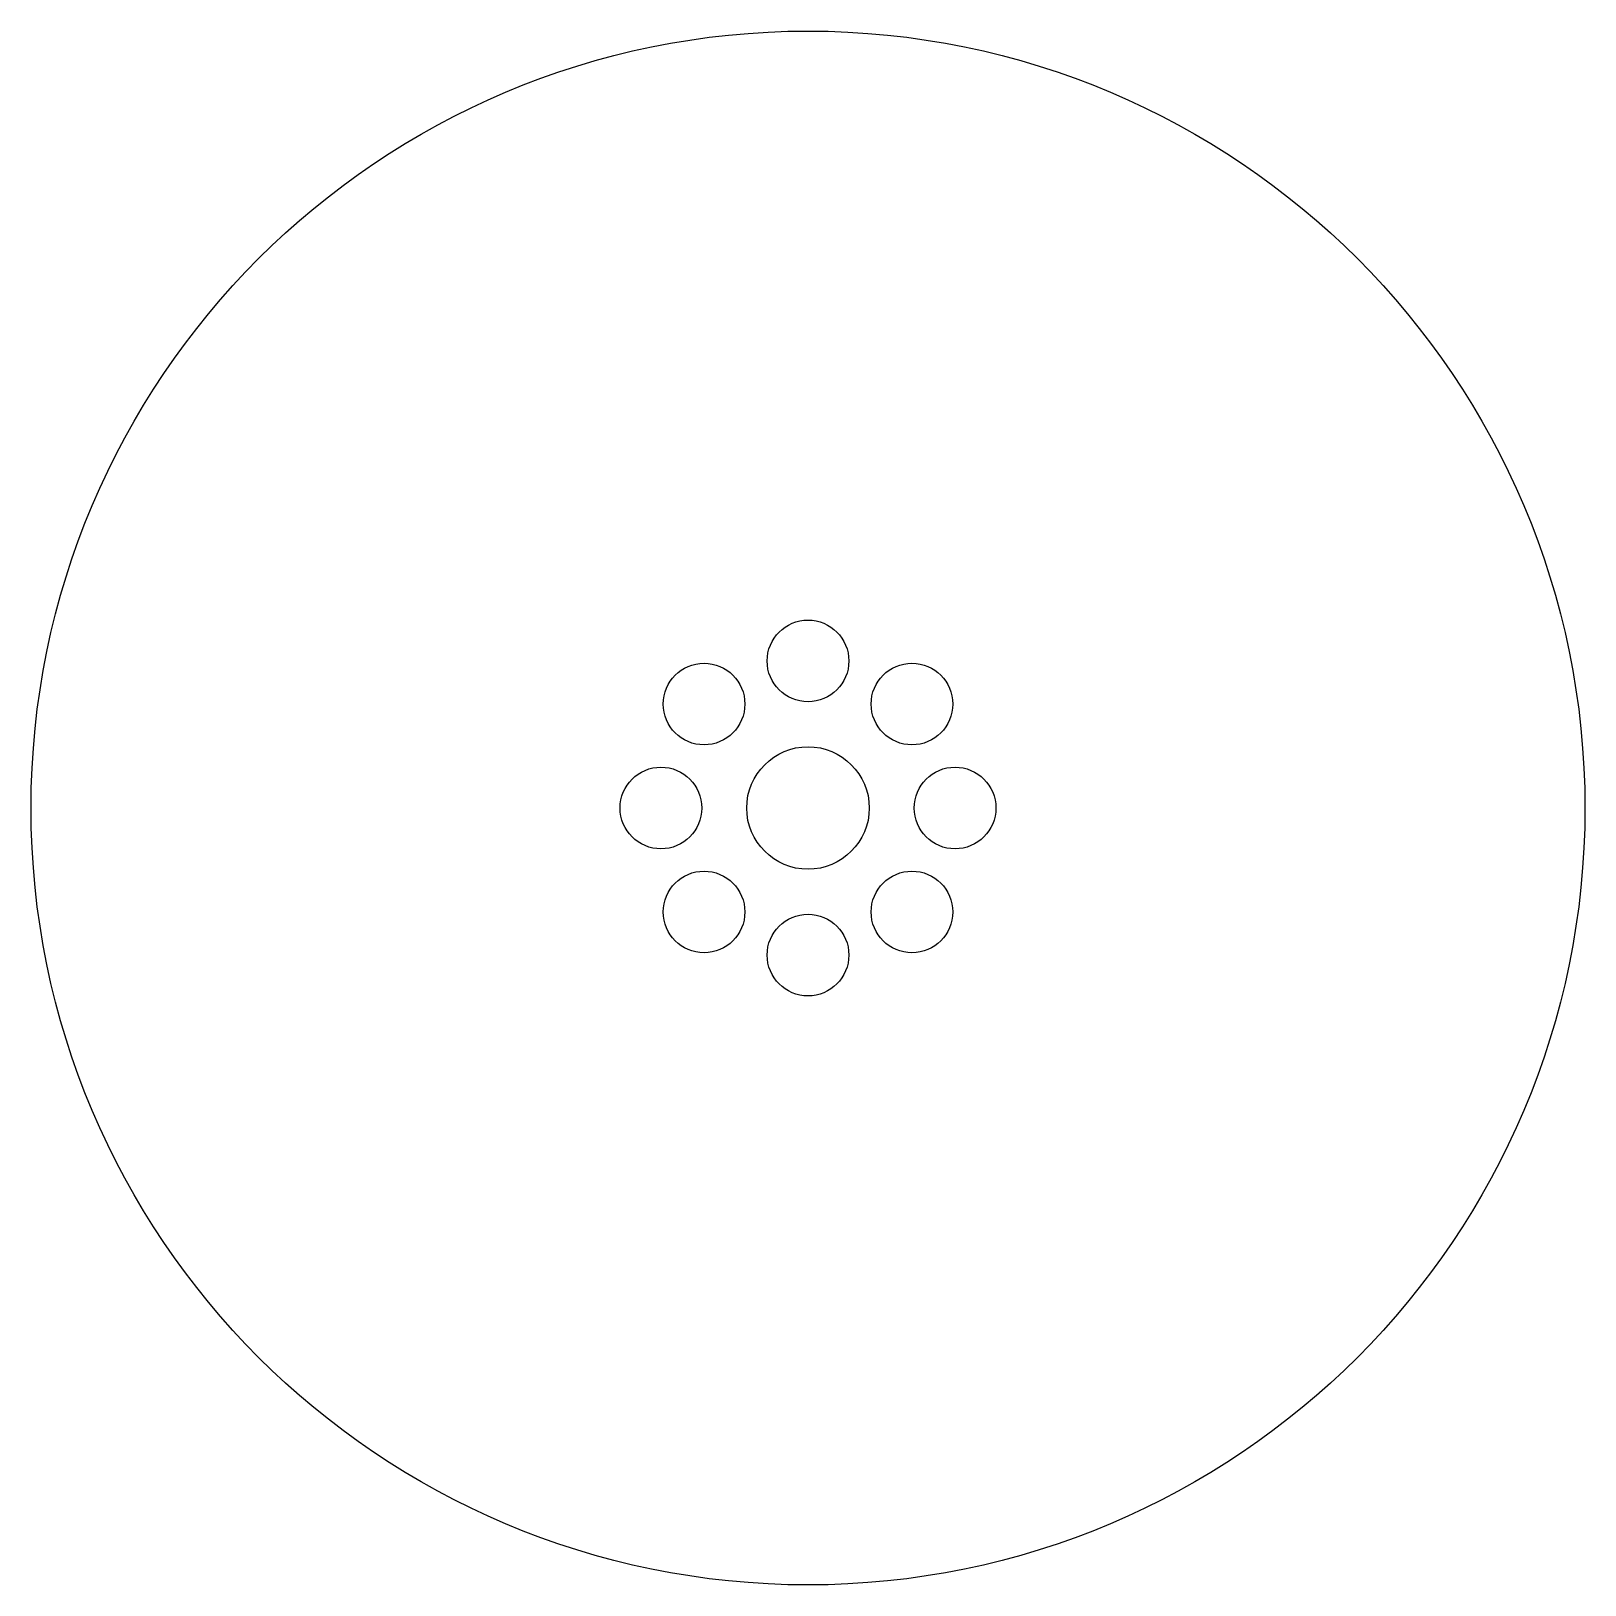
# Model space of a CAD drawing. Extents: x -190 to 190, y -190 to 190.
import ezdxf

# ---------------------------------------------------------------- set-up
doc = ezdxf.new("R2010")
doc.units = 0
doc.layers.add('Shape', color=7, linetype='CONTINUOUS')

msp = doc.modelspace()

# ---------------------------------------------------------------- linework, layer by layer
at = {"layer": 'Shape'}
for p, q in [((10, 36), (10, 36, 3)), ((10, 36), (10, 36, 3)), ((-15.4558, 25.4558), (-15.4558, 25.4558, 3)), ((-15.4558, 25.4558), (-15.4558, 25.4558, 3)), ((35.4558, 25.4558), (35.4558, 25.4558, 3)), ((35.4558, 25.4558), (35.4558, 25.4558, 3)), ((-26, 0), (-26, 0, 3)), ((-26, 0), (-26, 0, 3)), ((15, 0), (15, 0, 3)), ((15, 0), (15, 0, 3)), ((46, 0), (46, 0, 3)), ((46, 0), (46, 0, 3)), ((190.2, 0), (190.2, 0, 3)), ((190.2, 0), (190.2, 0, 3)), ((-15.4558, -25.4558), (-15.4558, -25.4558, 3)), ((-15.4558, -25.4558), (-15.4558, -25.4558, 3)), ((35.4558, -25.4558), (35.4558, -25.4558, 3)), ((35.4558, -25.4558), (35.4558, -25.4558, 3)), ((10, -36), (10, -36, 3)), ((10, -36), (10, -36, 3))]:
    msp.add_line(p, q, dxfattribs=at)
for centre, radius in [((0, 0), 190.2), ((0, 0), 190.2), ((0, 0), 190.2), ((0, 0), 190.2), ((0, 36), 10), ((0, 36), 10), ((0, 36), 10), ((0, 36), 10), ((-25.4558, 25.4558), 10), ((-25.4558, 25.4558), 10), ((-25.4558, 25.4558), 10), ((-25.4558, 25.4558), 10), ((25.4558, 25.4558), 10), ((25.4558, 25.4558), 10), ((25.4558, 25.4558), 10), ((25.4558, 25.4558), 10), ((0, 0), 15), ((0, 0), 15), ((0, 0), 15), ((0, 0), 15), ((-36, 0), 10), ((-36, 0), 10), ((-36, 0), 10), ((-36, 0), 10), ((36, 0), 10), ((36, 0), 10), ((36, 0), 10), ((36, 0), 10), ((-25.4558, -25.4558), 10), ((-25.4558, -25.4558), 10), ((-25.4558, -25.4558), 10), ((-25.4558, -25.4558), 10), ((25.4558, -25.4558), 10), ((25.4558, -25.4558), 10), ((25.4558, -25.4558), 10), ((25.4558, -25.4558), 10), ((0, -36), 10), ((0, -36), 10), ((0, -36), 10), ((0, -36), 10)]:
    msp.add_circle(centre, radius, dxfattribs=at)

doc.saveas('drawing.dxf')
